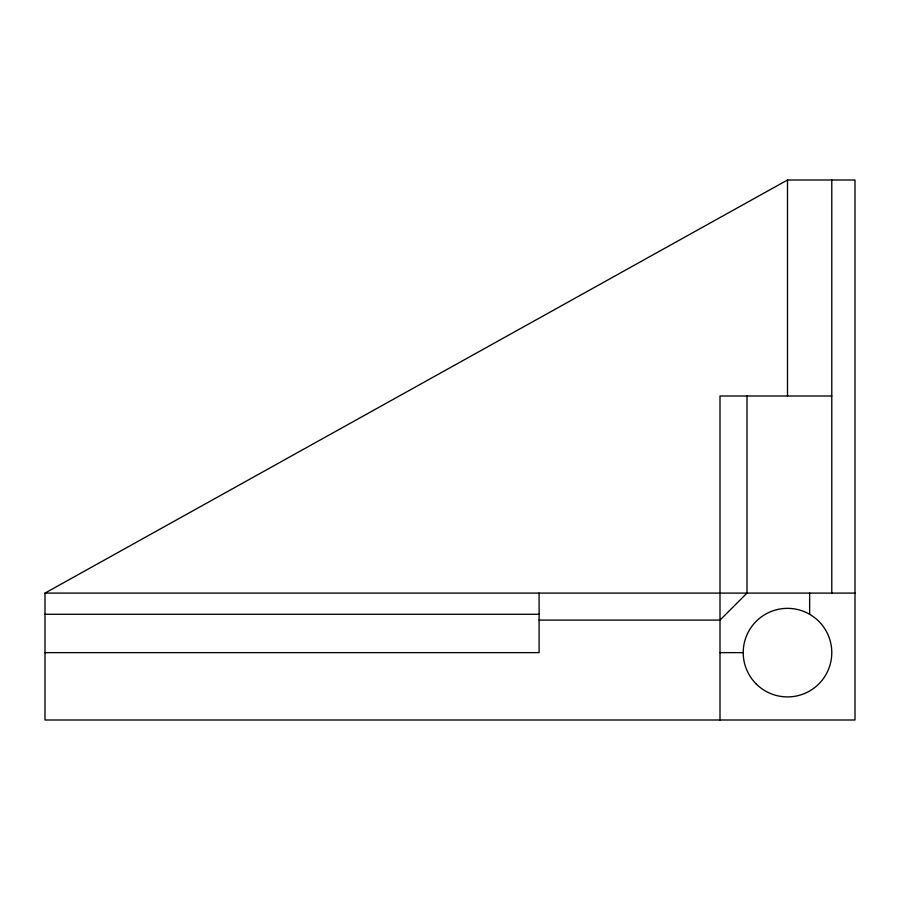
<?xml version="1.0" encoding="UTF-8"?>
<svg xmlns="http://www.w3.org/2000/svg" width="900" height="900" viewBox="0 0 900 900"><rect width="100%" height="100%" fill="white"/><g stroke="black" fill="none" stroke-linecap="round" stroke-linejoin="round"><path stroke-width="1.35" d="M45 593.1L787.5 180L855 180L855 720L45 720L45 593.1L855 593.1M831.78 396L720 396L720 720M45 614.284L539.1 614.284M539.1 620.1L720 620.1L747 593.1L747 396M45 652.635L539.1 652.635L539.1 593.1M720 652.635L743.22 652.635M831.78 180L831.78 593.1M809.64 593.1L809.64 614.284M787.5 180L787.5 396M756.191 683.944A44.28 44.28 0 0 0 830.273 664.099A44.28 44.28 0 0 0 776.036 609.863A44.28 44.28 0 0 0 756.191 683.944"/></g></svg>
